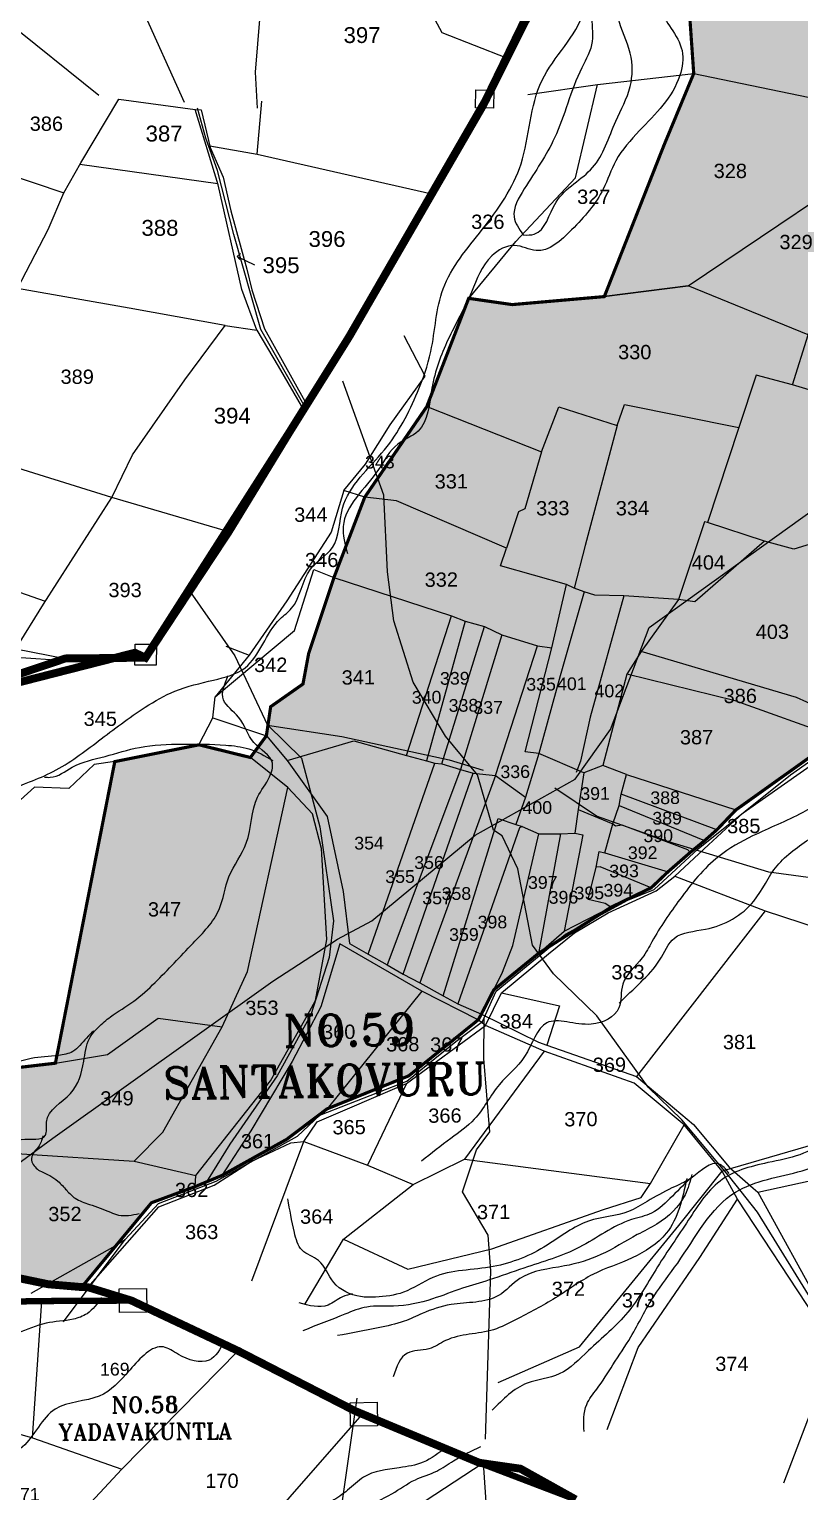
# Model space of a CAD drawing. Header units: inches. Extents: x 200003 to 248779, y 1594258 to 1607376.
# Drawn here: x 211260 to 212231, y 1603128 to 1604971 of the extents above; entities that cross this region are included whole.
import ezdxf
from ezdxf.enums import TextEntityAlignment as Align

# ---------------------------------------------------------------- set-up
doc = ezdxf.new("R2010")
doc.units = ezdxf.units.IN
doc.header["$LTSCALE"] = 15
doc.header["$MEASUREMENT"] = 0
doc.linetypes.add('DASHED2', pattern=[0.375, 0.25, -0.125])
for name, color, linetype in [('BOUNDRY STONES', 240, 'Continuous'), ('PLOT', 7, 'Continuous'), ('PLOT NO', 7, 'Continuous'), ('PLOTS', 7, 'Continuous'), ('PLOTS NO', 7, 'Continuous'), ('ROAD', 1, 'Continuous'), ('ROADS', 1, 'Continuous'), ('STREAM', 4, 'Continuous'), ('TEXT', 1, 'Continuous'), ('text2', 7, 'Continuous'), ('VILLAGE BOUNDRY', 5, 'Continuous'), ('VILLAGE STONES', 240, 'Continuous'), ('WUA-14', 3, 'Continuous')]:
    doc.layers.add(name, color=color, linetype=linetype)
doc.styles.add('section', font='romant.shx', dxfattribs={"height": 2})
doc.styles.get("Standard").update_dxf_attribs({"font": 'arial.ttf'})

msp = doc.modelspace()

# ---------------------------------------------------------------- hatches: boundary and pattern name
at = {"layer": 'PLOTS NO', "true_color": 0xafd9aa}
h = msp.add_hatch(dxfattribs=at)
h.set_pattern_fill('ANSI31', color=9)
h.set_pattern_definition([(45, (0, 0), (-0.088388347648, 0.088388347648), [])])
h.paths.add_polyline_path([(211326.4, 1603385.9), (211284.2, 1603389.5), (211180.2, 1603411.1), (211074.4, 1603425.9), (211006.6, 1603430.3), (210852.6, 1603466.2), (210636.6, 1603478), (210695.3, 1603550.1), (210728.4, 1603659.5), (210960.8, 1603662.4), (211092.8, 1603672), (211162.7, 1603652.8), (211293.3, 1603668.1), (211368.1, 1604048.2), (211474.1, 1604069.4), (211538.9, 1604053.4), (211559, 1604080.7), (211564.4, 1604117.4), (211605.1, 1604146), (211612.3, 1604184.7), (211644.1, 1604280.2), (211682.9, 1604381.5), (211761, 1604495.6), (211813.8, 1604632.1), (211868.6, 1604624.2), (211984.6, 1604634.3), (212059.5, 1604824.5), (212097.2, 1604915.5), (212091.2, 1605001.5), (212026.3, 1605110.4), (212085.5, 1605173.5), (212164.3, 1605252.9), (212209.3, 1605274.7), (212278.5, 1605328.9), (212351.4, 1605410.3), (212388.4, 1605400.9), (212480.3, 1605364.2), (212591.5, 1605298.5), (212625.8, 1605281.3), (212681.3, 1605229.5), (212740.8, 1605173), (212851, 1605097.7), (212891.7, 1605066.2), (212906.7, 1605055.9), (212962.8, 1605027.3), (212993.7, 1604972.1), (212911.3, 1604910.4), (212818.7, 1604848.4), (212729.8, 1604779.2), (212650.7, 1604685.8), (212616.5, 1604636.2), (212570.4, 1604526.3), (212519.2, 1604415.3), (212439.6, 1604249.4), (212419.5, 1604204), (212330.7, 1604118.5), (212304.8, 1604093.6), (212278.2, 1604078.6), (212150.3, 1603987.3), (212126.2, 1603962.1), (212110.9, 1603948.6), (212092.9, 1603933.8), (212064.9, 1603909.4), (212043.8, 1603889.3), (211993, 1603864.6), (211901.6, 1603806.4), (211845.4, 1603760.5), (211829.8, 1603730), (211825.8, 1603722.7), (211738.4, 1603652.2), (211635.4, 1603610.5), (211584.7, 1603572.2), (211502.8, 1603526.5), (211469.3, 1603512.5), (211414.3, 1603492.2)])

# ---------------------------------------------------------------- linework, layer by layer
at = {"layer": 'BOUNDRY STONES', "color": 1}
for points in [[(211823, 1604894.8), (211845.6, 1604894.3), (211845.1, 1604871.8), (211822.5, 1604872.3)], [(211393.6, 1604196.4), (211420.6, 1604196.2), (211420.4, 1604169.7), (211393.5, 1604169.8)]]:
    msp.add_lwpolyline(points, close=True, dxfattribs=at)
at = {"layer": 'PLOT'}
for points in [[(212403.3, 1605200.2), (212164.3, 1605252.9), (212085.5, 1605173.5), (212026.3, 1605110.4), (212091.2, 1605001.5), (212097.2, 1604915.5), (212059.5, 1604824.5), (211984.6, 1604634.3), (212090.3, 1604647.9), (212272.2, 1604770.4), (212290, 1604878.1)], [(212548.7, 1605000), (212528.9, 1604918.9), (212508.9, 1604829.4), (212476.9, 1604659.5), (212414.2, 1604467.2), (212402.2, 1604434.4), (212360, 1604344), (212332.7, 1604337.7), (212303, 1604340.2), (212223.1, 1604315.8), (212186.3, 1604325.9), (212114.4, 1604349.5)], [(212221.7, 1604523.1), (212241.5, 1604586.3), (212287.8, 1604731.4), (212324.8, 1604868), (212333.9, 1604901), (212453.6, 1604948.4), (212473.3, 1605014.4), (212542.1, 1605004.2), (212548.7, 1605000), (212593.2, 1604980.6), (212660.1, 1604971.8), (212769.2, 1604941.7), (212860.6, 1604924.1), (212911.3, 1604910.4)], [(211888.4, 1604889.2), (211975.9, 1604901.5), (212097.2, 1604915.5), (212253.5, 1604883.1), (212290, 1604878.1), (212445.7, 1604846.7), (212508.9, 1604829.4), (212626, 1604807.9), (212729.8, 1604779.2), (212738.3, 1604775.1), (212822, 1604732.5), (213010.2, 1604655.1), (213152.7, 1604595.3), (213163.2, 1604587.4), (213280.8, 1604554.8), (213358.2, 1604530.5)], [(211813.8, 1604632.1), (211873.2, 1604703.9), (211948.4, 1604784.1), (211975.9, 1604901.5)], [(212303.8, 1604498.5), (212317.9, 1604562.7), (212241.5, 1604586.3), (212090.3, 1604647.9), (211984.6, 1604634.3), (211868.6, 1604624.2), (211813.8, 1604632.1), (211761, 1604495.6)], [(212073.5, 1603903.9), (212187.2, 1603860), (212323.3, 1603815.8), (212401.8, 1603968.2), (212454.3, 1604041.7), (212639.1, 1604144.4), (212525.3, 1604166.2), (212440.1, 1604195.2), (212462.2, 1604243.7), (212549.8, 1604408.8), (212593, 1604473.8), (212660.7, 1604576.3), (212629.7, 1604627.3)], [(212303.8, 1604498.5), (212221.7, 1604523.1), (212175.9, 1604535.3), (212154.1, 1604469.3), (212114.4, 1604349.5), (212110.8, 1604350.5), (212077.9, 1604252.6), (212009, 1604257.2), (211972.7, 1604258.1), (211959.1, 1604262.1), (211946.5, 1604266.9), (211936.8, 1604271.3), (211853.8, 1604295), (211861.5, 1604317.4), (211722.9, 1604376.7), (211682.9, 1604381.5), (211656.6, 1604390.1), (211683.9, 1604423), (211714.9, 1604472.8), (211759, 1604534.1), (211732.6, 1604584.8)], [(211682.9, 1604381.5), (211761, 1604495.6), (211905.6, 1604438.5), (211927.5, 1604495.4), (212000.9, 1604472), (212010, 1604498.3), (212154.1, 1604469.3)], [(211905.6, 1604438.5), (211884.6, 1604367), (211876.6, 1604363.1), (211861.5, 1604317.4)], [(211656.6, 1604390.1), (211640.4, 1604337.4), (211584.9, 1604251), (211537.5, 1604182.5), (211494.4, 1604129.7)], [(211682.9, 1604381.5), (211644.1, 1604280.2), (211612.3, 1604184.7), (211605.1, 1604146), (211564.4, 1604117.4), (211559, 1604080.7), (211585.1, 1604049.7), (211635.7, 1603979), (211655.8, 1603884.3), (211663.9, 1603818.9), (211687.1, 1603805.4), (211711.2, 1603792.1), (211731.4, 1603780.2), (211752.1, 1603769.2), (211781.7, 1603752.9), (211800.3, 1603742.8), (211829.8, 1603730), (211901.8, 1603694.5), (211912.2, 1603690.7), (212025.2, 1603651.5), (212097.1, 1603590.7), (212141.8, 1603536.9), (212172.1, 1603510.4), (212178, 1603505.7), (212260.8, 1603355)], [(212186.3, 1604325.9), (212098.6, 1604249.5), (212077.9, 1604252.6)], [(211474.1, 1604069.4), (211491.7, 1604103.5), (211494.4, 1604129.7), (211594.6, 1604213.3), (211618.8, 1604290.3), (211644.1, 1604280.2), (211792.2, 1604231.9), (211809.4, 1604225.3), (211833.7, 1604218.4), (211855.7, 1604208.1), (211900.6, 1604194.2), (211918.7, 1604191.5), (211936.8, 1604271.3)], [(211959.1, 1604262.1), (211929.2, 1604156.5), (211902.3, 1604058.4), (211884.8, 1604060.7), (211918.7, 1604191.5)], [(212009, 1604257.2), (211966.8, 1604104.3), (211954.7, 1604048.7), (211949, 1604034.4)], [(212077.9, 1604252.6), (212031.2, 1604186.9), (212013.1, 1604158.5), (211982.6, 1604043.3)], [(211735.6, 1604056.1), (211792.2, 1604231.9)], [(211809.4, 1604225.3), (211760.5, 1604049.2)], [(211780, 1604045.6), (211833.7, 1604218.4)], [(211855.7, 1604208.1), (211803.4, 1604038.1)], [(211508, 1604193.8), (211537.5, 1604182.5)], [(211847.7, 1604030.9), (211900.6, 1604194.2)], [(212580.4, 1603999.8), (212556.3, 1604004.8), (212454.3, 1604041.7), (212311.6, 1604090.5), (212304.8, 1604093.6), (212226.5, 1604129.2), (212031.2, 1604186.9)], [(212278.2, 1604078.6), (212149.5, 1604125), (212013.1, 1604158.5)], [(211491.7, 1604103.5), (211559, 1604080.7)], [(211326.4, 1603385.9), (211414.3, 1603492.2), (211469.3, 1603512.5), (211502.8, 1603526.5), (211584.7, 1603572.2), (211635.4, 1603610.5), (211738.4, 1603652.2), (211825.8, 1603722.7), (211829.8, 1603730), (211845.4, 1603760.5), (211901.6, 1603806.3), (211933.9, 1603834.6), (211993, 1603864.6), (212043.8, 1603889.3), (212064.9, 1603909.4), (212092.9, 1603933.8), (212110.9, 1603948.6), (212126.2, 1603962.1), (212150.3, 1603987.3), (212278.2, 1604078.6)], [(211334.7, 1603385.6), (211423.7, 1603487.1), (211493.1, 1603514.4), (211539.9, 1603544), (211589.7, 1603567.9), (211606.2, 1603569.4), (211623.1, 1603594), (211735.5, 1603642.3), (211834.8, 1603715.4), (211855, 1603756.6), (211914.4, 1603805.9), (211947.1, 1603832.4), (211989.6, 1603857.6), (212050.1, 1603885.3), (212073.5, 1603903.9), (212115.6, 1603943.4), (212159.6, 1603983.7), (212311.6, 1604090.5)], [(211469.3, 1603512.5), (211470.2, 1603526.5), (211564.1, 1603645.9), (211610.6, 1603728.8), (211620.8, 1603747.2), (211635.3, 1603824), (211628.6, 1603938.5), (211616.9, 1603982.4), (211585.9, 1604015.6), (211538.9, 1604053.4), (211474.1, 1604069.4), (211368.1, 1604048.2), (211342.1, 1604044.7), (211310.3, 1604014.2), (211266.8, 1604016.2), (211231.7, 1603983.9), (211156, 1603981.5)], [(211585.1, 1604049.7), (211669.3, 1604074.6), (211735.6, 1604056.1), (211760.5, 1604049.2), (211771, 1604046.4), (211780, 1604045.6), (211803.4, 1604038.1), (211819.6, 1604033.5), (211847.7, 1604030.9), (211885.2, 1604003.5), (211873.1, 1603969.1), (211881.2, 1603966.3), (211902.2, 1603957), (211929.4, 1603957.2), (211947.5, 1603957.9), (211957.5, 1603956), (211933.9, 1603834.6)], [(211293.3, 1603668.1), (211368.1, 1604048.2)], [(211687.1, 1603805.4), (211771, 1604046.4)], [(211993, 1603864.6), (211985.6, 1603869.4), (211964.1, 1603874.6), (211974.2, 1603915.1), (211978.2, 1603934.8), (211985.3, 1603933.1), (211995.2, 1603969.8), (212003.3, 1603992.8), (212005.9, 1604007.1), (212012.5, 1604031.8), (211982.6, 1604043.3), (211958.6, 1604033.9), (211902.3, 1604058.4), (211885.2, 1604003.5)], [(211803.4, 1604038.1), (211711.2, 1603792.1)], [(211731.4, 1603780.2), (211819.6, 1604033.5)], [(211847.7, 1604030.9), (211752.1, 1603769.2)], [(211958.6, 1604033.9), (211951.5, 1603988), (211947.5, 1603957.9)], [(212012.5, 1604031.8), (212150.3, 1603987.3)], [(211392.4, 1603544.5), (211428.8, 1603581.3), (211503.3, 1603714.1), (211535.2, 1603783.6), (211585.9, 1604015.6)], [(212126.2, 1603962.1), (212005.9, 1604007.1)], [(211951.5, 1603988), (211995.2, 1603969.8), (211998.6, 1603967.1), (212006.8, 1603968.4), (212089.4, 1603937.5), (212092.9, 1603933.8)], [(212003.3, 1603992.8), (212110.9, 1603948.6)], [(211781.7, 1603752.9), (211851, 1603976.3), (211873.1, 1603969.1), (211881.2, 1603966.3), (211877.7, 1603964.9), (211800.3, 1603742.8)], [(211845.4, 1603760.5), (211856.2, 1603782.7), (211869.3, 1603816.6), (211902.2, 1603957)], [(211929.4, 1603957.2), (211901.6, 1603806.3)], [(211985.3, 1603933.1), (212064.9, 1603909.4)], [(212043.8, 1603889.3), (211979.2, 1603915.4), (211974.2, 1603915.1)], [(212187.2, 1603860), (212025.2, 1603651.5)], [(212417, 1603245.1), (212306.5, 1603291), (212281.3, 1603316.1), (212250.2, 1603348.2), (212152.4, 1603496.8), (212133.2, 1603531.9), (212085.2, 1603590.2), (212022.2, 1603643.1), (211908.9, 1603683.2), (211834.8, 1603715.4), (211825.8, 1603722.7), (211754.7, 1603759), (211651.5, 1603818.5), (211627.7, 1603739), (211591.3, 1603670.4), (211539.3, 1603583), (211502.8, 1603526.5)], [(212323.3, 1603815.8), (212284.8, 1603732.1), (212250.3, 1603673.1), (212251.2, 1603566.6), (212133.2, 1603531.9)], [(211754.7, 1603759), (211635.4, 1603610.5)], [(211855, 1603756.6), (211928.2, 1603740.5), (211912.2, 1603690.7)], [(211092.8, 1603672), (211162.7, 1603652.8), (211293.3, 1603668.1), (211358.8, 1603679.1), (211422.6, 1603724.8), (211503.3, 1603714.1)], [(211908.9, 1603683.2), (211808.6, 1603547.2)], [(212178, 1603505.7), (212298.7, 1603532), (212360, 1603670.3), (212395.3, 1603672.5)], [(211735.5, 1603642.3), (211686.5, 1603539.4)], [(211607.8, 1603364.6), (211656.2, 1603446.1), (211744, 1603515.4), (211808.6, 1603547.2), (212042.9, 1603516.4), (212085.2, 1603590.2)], [(210795.1, 1603518.7), (210829.6, 1603497.1), (211083.6, 1603527.4), (211142.5, 1603564.3), (211251.1, 1603553.8), (211392.4, 1603544.5), (211470.2, 1603526.5)], [(211540.7, 1603393.7), (211606.2, 1603569.4)], [(211606.2, 1603569.4), (211686.5, 1603539.4), (211744, 1603515.4)], [(211851, 1603265.6), (211953.3, 1603310.5), (212078.6, 1603463.4), (212133.2, 1603531.9)], [(211656.2, 1603446.1), (211737.3, 1603408.7), (211843.1, 1603434), (211983.7, 1603483.9), (212030.9, 1603498.8), (212042.9, 1603516.4)], [(211988.3, 1603206.4), (212027.1, 1603309.6), (212104.7, 1603423), (212152.4, 1603496.8)], [(211264.6, 1603195.9), (211276.4, 1603368.3)], [(211376.9, 1603156.4), (211523.6, 1603305.4)], [(212281.3, 1603316.1), (212243.7, 1603226.8), (212210.4, 1603138.9)], [(211172.3, 1603215.5), (211188.8, 1603210.6), (211197.2, 1603215.3), (211264.6, 1603195.9), (211376.9, 1603156.4)], [(211401.4, 1602794.5), (211451.1, 1602910.8), (211498.5, 1603017.8), (211679.7, 1603225.2)], [(211376.9, 1603156.4), (211288.5, 1603061), (211253, 1603032.8)], [(211658.5, 1602939.2), (211642.3, 1602964.4), (211629, 1602996.3), (211720, 1603031), (211729.9, 1603062.5), (211734.8, 1603100.4), (211832.1, 1603164.3), (211836.2, 1603102.5), (211844, 1603050), (211864.5, 1602972.3)]]:
    msp.add_lwpolyline(points, dxfattribs=at)
at = {"layer": 'PLOT NO'}
msp.add_lwpolyline([(212000.9, 1604472), (211960.6, 1604320.6), (211946.5, 1604266.9)], dxfattribs=at)
at = {"layer": 'PLOTS'}
for points in [[(211846.3, 1605251.6), (211716, 1605086.6), (211553.1, 1605019.7), (211544.7, 1604917.1), (211547.2, 1604871.6)], [(211861.9, 1604935), (211780.6, 1604966.8), (211716, 1605086.6)], [(211172.4, 1604882.8), (211171.8, 1604982.9), (211230.2, 1604983.3), (211347.8, 1604888.3)], [(210883.7, 1604350.2), (210905.6, 1604380), (210931.9, 1604446.9), (210953, 1604503.5), (210977, 1604578.6), (210988.2, 1604575), (211001.1, 1604627.3), (211026.9, 1604717.7), (210982, 1604843.3), (211036, 1604891.8), (211173.3, 1604889.6), (211206.5, 1604876.7), (211227.8, 1604790.6), (211303.8, 1604764.9)], [(211507, 1604597.7), (211386.2, 1604619.8), (211245.5, 1604644.7), (211284.2, 1604719), (211303.8, 1604764.9), (211325.2, 1604803.1), (211373, 1604883.2), (211469.4, 1604870.1)], [(211547.6, 1604813.8), (211553.3, 1604880.6)], [(211547.1, 1604591.8), (211527.9, 1604643.3), (211498.4, 1604775.2), (211469.4, 1604870.1)], [(211469.4, 1604870.1), (211477, 1604869.6), (211488.4, 1604822.1), (211504.4, 1604784.7), (211514.1, 1604742.2), (211534.2, 1604668.9), (211540.8, 1604642.8), (211556.8, 1604593.6), (211579.1, 1604553.6), (211607.3, 1604502.7), (211609.4, 1604497.5)], [(211487.9, 1604824.2), (211547.6, 1604813.8), (211767.5, 1604763.9)], [(211324.1, 1604801.2), (211497.9, 1604777)], [(211511.6, 1604338), (211364.2, 1604381.2), (211121.9, 1604456.5), (211169.7, 1604592.4), (211229.5, 1604645.5), (211245.5, 1604644.7)], [(211243.4, 1604190.4), (211278.2, 1604246.8), (211364.2, 1604381.2), (211390.5, 1604434.8), (211456.5, 1604529.2), (211507, 1604597.7), (211547.1, 1604591.8), (211573.9, 1604546.8), (211605.7, 1604491.5)], [(210349.9, 1604505.2), (210451.6, 1604439.2), (210577.6, 1604382.6), (210671.4, 1604346.1), (210797.7, 1604294.6), (210866.5, 1604265.8), (210878.6, 1604258.3), (210903.8, 1604253.3), (210923.2, 1604252.2), (211027.6, 1604236.6), (211157.2, 1604190.4), (211243.4, 1604190.4), (211305.8, 1604178.2)], [(210982, 1604355.2), (211280.5, 1604250.4)]]:
    msp.add_lwpolyline(points, dxfattribs=at)
at = {"layer": 'PLOTS NO'}
for points in [[(211525.5, 1604681), (211522.1, 1604685), (211526.5, 1604688.8)], [(211522.1, 1604685), (211543.9, 1604674.5)]]:
    msp.add_lwpolyline(points, dxfattribs=at)
at = {"layer": 'ROAD', "color": 30}
for points in [[(211303.5, 1603342.1), (211381.2, 1603446), (211423, 1603491.1), (211495.7, 1603519.5), (211598.2, 1603576.2), (211626.4, 1603602.8), (211735.8, 1603645.3), (211797.4, 1603695.5), (211831, 1603720.7), (211848.2, 1603759), (211935.6, 1603830.7), (212014.3, 1603873.7), (212047.3, 1603886.9), (212102.8, 1603938.2), (212219, 1604031.6), (212299, 1604087.8), (212370.8, 1604152.6), (212419.9, 1604197.8), (212494.5, 1604352.8), (212609.7, 1604594.5), (212646.1, 1604672.7), (212718.7, 1604761.2), (212733.5, 1604775.2)], [(212472.6, 1603233.9), (212352.4, 1603274.7), (212303, 1603301), (212247.4, 1603367.3), (212177.4, 1603480.3), (212142.6, 1603524.6), (212082.3, 1603596.6), (212039.8, 1603637.7), (211975.3, 1603727.8), (211920.5, 1603780.6), (211894.1, 1603816.8), (211875.7, 1603913), (211855.9, 1603954.5), (211844.9, 1603961.9), (211824.9, 1604031.4), (211784.5, 1604080.2), (211743.8, 1604148.2), (211719.6, 1604225.7), (211711.7, 1604287.4), (211706.9, 1604384.2), (211655.3, 1604527.8)], [(211032.4, 1603384.7), (211289.9, 1603573.5), (211567.1, 1603771.6), (211648.7, 1603824.6), (211691.9, 1603847.5), (211822, 1603955.6), (211947.8, 1604026.1), (211992.4, 1604088.7), (212040.9, 1604217.2), (212248.2, 1604365.9)], [(211460.2, 1604266.3), (211519.3, 1604181.7), (211560.6, 1604094), (211654, 1604080), (211789.2, 1604050.3), (211832.2, 1604037.5)], [(211561, 1604094), (211603.3, 1604052.5), (211626.4, 1603965.8), (211643.4, 1603847.5), (211638.1, 1603801.2), (211615.2, 1603729.1), (211572.4, 1603652.2), (211513.1, 1603565.9), (211480.3, 1603513.1)], [(212501.7, 1603841.8), (212349.9, 1603887.3), (212191.9, 1603908.9), (212065.9, 1603947.2), (211974.8, 1603979.4), (211922.2, 1604014.8)], [(211834.8, 1603194.2), (211841.5, 1603406.6), (211838.3, 1603451.3), (211805.8, 1603505.8), (211823.6, 1603559.1), (211840.6, 1603581.5), (211833, 1603674.2), (211833.1, 1603723.9)], [(211262.9, 1603378.3), (211365.7, 1603436.1), (211381.2, 1603446)]]:
    msp.add_lwpolyline(points, dxfattribs=at)
at = {"layer": 'ROAD'}
msp.add_lwpolyline([(209636.5, 1602509.5), (209768.2, 1602533), (209917.1, 1602599.2), (210069.5, 1602638.2), (210167.5, 1602670.7), (210233.7, 1602702.1), (210401.6, 1602751.7), (210554.3, 1602769.1), (210649.2, 1602793.9), (210774.8, 1602843.3), (210861.8, 1602843.3), (211032.7, 1602882.6), (211168.4, 1602897.2), (211415.8, 1602895.8), (211538.2, 1602902), (211630.6, 1602929.1), (211624.7, 1602980.2), (211651.4, 1603092.8), (211673.4, 1603246)], dxfattribs=at)
at = {"layer": 'ROADS', "color": 1}
for points in [[(211378.7, 1605075.7), (211401.2, 1604999.7), (211455.3, 1604879.2)], [(211607.7, 1604494.8), (211552.2, 1604592.8), (211517.9, 1604712.7), (211497.5, 1604793.2), (211482.8, 1604833.9), (211472.2, 1604871.8)]]:
    msp.add_lwpolyline(points, dxfattribs=at)
at = {"layer": 'ROADS'}
msp.add_lwpolyline([(210314, 1604520.5), (210377.4, 1604481.7), (210452.5, 1604434.2), (210539.5, 1604396.8), (210636.8, 1604356.5), (210710.9, 1604325.7), (210812, 1604285.9), (210880.2, 1604254.3), (210992.7, 1604235.9), (211030.1, 1604232.5), (211159.6, 1604187.1), (211249.7, 1604179.5), (211299.8, 1604176.1)], dxfattribs=at)
at = {"layer": 'STREAM'}
for points in [[(211154.9, 1603983.6), (211181, 1603986.3), (211211.6, 1604001.7), (211260.8, 1604022.6), (211290.7, 1604035.8), (211347.5, 1604074.2), (211406.4, 1604116.7), (211443.9, 1604137), (211492.6, 1604150.9), (211532.1, 1604166.4), (211576.3, 1604228.1), (211590.8, 1604241.4), (211614.5, 1604290.7), (211642.1, 1604317.9), (211655, 1604367.7), (211707.8, 1604441.3), (211749.4, 1604513.9), (211766.1, 1604565.1), (211781.6, 1604644.2), (211830.8, 1604718.7), (211879.7, 1604801.6), (211906.2, 1604906.9), (211958.9, 1604993.5), (211964.5, 1605022.8), (211984.1, 1605100.2), (212020.1, 1605146.2), (212060.2, 1605181.3), (212084.2, 1605213.8), (212094.3, 1605238.1)], [(212117.7, 1605234.3), (212107.2, 1605206.4), (212072, 1605175.1), (212049.4, 1605137.2), (212025.3, 1605115.5), (212016.6, 1605082.2), (212043, 1605041.8), (212054.6, 1604997), (212068.8, 1604972.4), (212082.5, 1604944.3), (212079.6, 1604912.8), (212029, 1604843.5), (211999.2, 1604805.5), (211983.3, 1604769.9), (211943.4, 1604718.4), (211898.6, 1604692.3), (211871.6, 1604698.8), (211842.9, 1604685.6), (211817.3, 1604640), (211787.7, 1604579.7), (211767.5, 1604518.7), (211750, 1604464.7), (211724.5, 1604448.3), (211700.1, 1604416.2), (211655.7, 1604344.6), (211661, 1604310.5)], [(211882.5, 1604712), (211896.4, 1604713), (211923.9, 1604753.2), (211969.8, 1604796.8), (211999, 1604855.4), (212017.1, 1604898.9), (212017.2, 1604941.2), (212002.4, 1604985.5), (211999.8, 1605036.2), (211997.7, 1605063.6), (212009.2, 1605088.4), (212023, 1605103.4)], [(212001.1, 1605032.2), (211969.6, 1604988.8), (211969.4, 1604956), (211956.2, 1604922.7), (211921.9, 1604834.2), (211883.8, 1604770), (211871, 1604734.9), (211882.5, 1604712)], [(211959.2, 1603203.8), (211962.4, 1603238), (211975.1, 1603257.3), (211995.5, 1603288.1), (212018, 1603323.2), (212046.8, 1603374), (212077, 1603416.2), (212149.8, 1603505.5), (212233.6, 1603532.5), (212292.5, 1603557.9), (212308.8, 1603571.6), (212312.8, 1603607.9), (212323.3, 1603620.8), (212327.6, 1603620.9), (212329.6, 1603638.7), (212332.9, 1603668.6), (212358.9, 1603708), (212409.5, 1603815.8), (212441, 1603885.1), (212470.6, 1603921.6), (212530.8, 1603967), (212567.4, 1604018.6), (212617.5, 1604071), (212657.1, 1604102.6), (212684, 1604128.5), (212695.5, 1604129.8), (212676.7, 1604163.8), (212668.6, 1604197.9), (212694.2, 1604200.2), (212729.2, 1604188.4), (212817.5, 1604194.2), (212849.5, 1604196.6), (212883, 1604196.8), (212931.4, 1604206.5), (212971.8, 1604229.6), (213007.3, 1604247), (213080.8, 1604309.6), (213112.6, 1604342.6), (213140.9, 1604367), (213163.6, 1604380.7), (213192.7, 1604398.1), (213224.6, 1604412.6), (213260.1, 1604452.4), (213291.7, 1604499), (213332.8, 1604529.2), (213388, 1604566.7), (213455.4, 1604602.9), (213494.4, 1604630.2), (213549.5, 1604707.3), (213639.3, 1604793.5), (213678.3, 1604810.9), (213731.1, 1604805.7), (213773.1, 1604805.3), (213836.7, 1604788.8), (213883.7, 1604783.5), (213907.3, 1604783), (213956.2, 1604804), (213997.3, 1604835.7), (214042.5, 1604875.9), (214056, 1604891.7), (214071.6, 1604898.3), (214102.4, 1604880.7), (214143.1, 1604861.9), (214187.6, 1604829.5), (214206.4, 1604834.2), (214282.5, 1604849.1), (214353.7, 1604862.5), (214407, 1604868.6), (214445.5, 1604871.8), (214475, 1604915.5), (214518.2, 1604950), (214563.9, 1604938.3), (214603.1, 1604936.5), (214634.5, 1604928.9), (214673.4, 1604878), (214694.6, 1604835.9), (214712.7, 1604796.2), (214740.1, 1604764.4), (214755.9, 1604741), (214755.6, 1604697.6), (214755.2, 1604656.3)], [(213599.1, 1604884.1), (213571, 1604841.1), (213535.1, 1604787.4), (213515.4, 1604761.6), (213458.9, 1604704.2), (213411.5, 1604656.8), (213382, 1604612.4), (213329.5, 1604577.5), (213301.9, 1604550.2), (213267.3, 1604520), (213226.2, 1604489.1), (213192.9, 1604470.3), (213159.8, 1604425.1), (213135.1, 1604398.6), (213103.9, 1604373.4), (213047.4, 1604316), (213015, 1604271.6), (212979.4, 1604261.1), (212938.2, 1604238.7), (212882.8, 1604222.5), (212805.9, 1604221.2), (212745.3, 1604219.2), (212685.4, 1604229.4), (212665.4, 1604236.3), (212637.6, 1604235.4), (212620, 1604207.5), (212631.7, 1604179.8), (212649.7, 1604149.4), (212653.2, 1604137.7), (212582.3, 1604102.2), (212512.2, 1604051.7), (212476.7, 1604031.5), (212463.4, 1604010.8), (212436, 1603960.7), (212415, 1603920.7), (212381.9, 1603861.6), (212368.5, 1603843.7), (212338.2, 1603799.3), (212333.5, 1603771.5), (212315.3, 1603733.6), (212283.7, 1603671.4), (212264.2, 1603618.6), (212258.2, 1603573), (212190.7, 1603542.8), (212130.3, 1603519.5), (212088, 1603466.5), (212049.3, 1603407.8), (212014.1, 1603354.1), (211964.7, 1603306), (211927.9, 1603276.5), (211887.4, 1603264.7), (211843.5, 1603230.9)], [(210972.6, 1603453), (210988.4, 1603440.3), (211001.7, 1603441.3), (211043, 1603464.7), (211106, 1603489.2), (211138, 1603516.6), (211172, 1603530.3), (211214.7, 1603549), (211250.4, 1603571.9), (211280.8, 1603577.2), (211282.1, 1603593.8), (211312.3, 1603629.8), (211329, 1603670.5), (211336.1, 1603699.1), (211347.5, 1603713.5), (211362.6, 1603726.5), (211391.9, 1603746.1), (211418.9, 1603769.8), (211466.6, 1603819.3), (211499.4, 1603861.9), (211511.9, 1603903), (211533.7, 1603945.6), (211548, 1604003.6), (211563, 1604029), (211566.6, 1604046.1), (211543.3, 1604072.2), (211524.1, 1604104.2), (211505, 1604126.2), (211510.8, 1604156.6)], [(211279.5, 1604028.8), (211286.9, 1604028.4), (211314.5, 1604041.1), (211355.8, 1604054.8), (211399.1, 1604066.2), (211453, 1604070.3), (211507.8, 1604069), (211536.9, 1604064.2), (211567, 1604049.7)], [(212435.9, 1603956.7), (212429.9, 1603976.3), (212400.2, 1603972.4), (212392.8, 1603989), (212374.4, 1604014.3), (212360.4, 1604037.4), (212328.5, 1604027), (212281.4, 1604009.1), (212234.4, 1603984), (212171.4, 1603954.5), (212128.7, 1603928.7), (212079.7, 1603874.5), (212044.6, 1603821.2), (212032.4, 1603800.8), (212007.8, 1603767.6), (212002.9, 1603737.8), (211968.2, 1603717.2), (211912.2, 1603718.9), (211884.2, 1603676.5), (211852.5, 1603641.4), (211820.9, 1603597.5), (211791.3, 1603573.3), (211754.5, 1603544.7)], [(212003.1, 1603743.9), (212030.5, 1603770.2), (212054.2, 1603798), (212072.9, 1603825.8), (212112, 1603837), (212172.8, 1603872.4), (212202.2, 1603916.9), (212244.8, 1603952.2), (212278, 1603977.9), (212304.7, 1603999.2), (212370.6, 1604029.5)], [(211341.2, 1603708.4), (211332.3, 1603699.7), (211315.2, 1603682.8), (211297.3, 1603678), (211262.7, 1603674), (211209.4, 1603658.3), (211138.2, 1603662.8), (211119.1, 1603671.3), (211068.8, 1603668.3)], [(211277.4, 1603576.4), (211272, 1603562.5), (211265.1, 1603554.1), (211263.4, 1603545.8), (211272.2, 1603533.4), (211286.1, 1603526.6), (211296.4, 1603519.4), (211307.5, 1603507.9), (211318.2, 1603497.9), (211336.3, 1603490.2), (211362.7, 1603480.3), (211372.8, 1603476.7), (211398.7, 1603478.7)], [(212141.9, 1603529), (212128.6, 1603541.3), (212095.2, 1603524.2), (212069.7, 1603510.8), (212038.4, 1603493.8), (212015.1, 1603481.2), (211964.8, 1603469.1), (211912.5, 1603438.7), (211844.7, 1603411.8), (211768.7, 1603398), (211731.5, 1603379.4), (211696.5, 1603373.3), (211677.5, 1603373.9), (211643.8, 1603391.8), (211624.5, 1603419.4), (211604, 1603432.4), (211594.3, 1603454.9), (211585.9, 1603497.2)], [(212095.6, 1603525.6), (212070.3, 1603500.6), (212044.2, 1603479.2), (212018.7, 1603470.9), (211953.2, 1603436.1), (211883.3, 1603409.9), (211839.6, 1603394.9), (211806, 1603384.4), (211768.1, 1603371), (211719.3, 1603361.8), (211685.7, 1603360.8), (211658, 1603351.8), (211604.8, 1603330.9)], [(212094.9, 1603527.8), (212086.3, 1603502.2), (212050.9, 1603465.4), (212026.1, 1603452), (211980.3, 1603426.8), (211934.4, 1603412.5), (211878.3, 1603396.7), (211851.4, 1603375.3), (211791.6, 1603363.9), (211755.2, 1603352.6), (211732.6, 1603342.9), (211699.8, 1603334.6), (211648.7, 1603324.7)], [(212088.4, 1603522.6), (212062.6, 1603453.8), (212019.8, 1603422.8), (211970.3, 1603401.9), (211923, 1603372.3), (211872.9, 1603344.8), (211845.2, 1603332.2), (211784.7, 1603318.5), (211763.6, 1603308.1), (211736.6, 1603302.8), (211718.6, 1603272.7)], [(211667.3, 1603377.4), (211654.9, 1603373.7), (211636.7, 1603363.3), (211600.1, 1603365.9)], [(211351.4, 1603372.9), (211333.3, 1603352.4), (211315.9, 1603345.5), (211281.6, 1603340.3), (211245.1, 1603328.1), (211182.8, 1603319), (211156.4, 1603312.8), (211144.8, 1603305.6), (211108.6, 1603304.3)], [(211506.5, 1603317.9), (211486.8, 1603293.9), (211448.2, 1603301.1), (211429.5, 1603310.4), (211387.3, 1603281.7), (211348.5, 1603248.5), (211293.1, 1603232.2), (211251.9, 1603184.5), (211204.3, 1603161.1), (211142.2, 1603142.8), (211062.3, 1603162), (211039.7, 1603156.9), (211013.2, 1603172.4), (210991.2, 1603157.1), (210957.7, 1603146.7), (210926.6, 1603146), (210912.9, 1603129.8), (210882.2, 1603118.9), (210873.4, 1603118.4), (210856.6, 1603108.1), (210830.7, 1603103.4), (210804.7, 1603104.8), (210773.2, 1603100)], [(211785.5, 1603184), (211756.6, 1603165.2), (211726.4, 1603158.2), (211681.3, 1603146.3), (211661.3, 1603129.9), (211641.3, 1603116), (211605.9, 1603095.8), (211552.6, 1603041), (211520, 1602987.6), (211501.6, 1602943.9), (211468.4, 1602893.5), (211447.3, 1602874.2), (211401.6, 1602867), (211361.1, 1602866.4), (211272.9, 1602855.3), (211212.3, 1602851.4), (211136.8, 1602848), (211036.5, 1602828.1), (210965.8, 1602819.9), (210927, 1602790.2), (210885.6, 1602774.2), (210803.4, 1602757.4), (210757.5, 1602736.7), (210665.6, 1602711.2), (210631.8, 1602703.6), (210555.8, 1602697.9), (210511.2, 1602690.6), (210441.7, 1602682.9), (210386.5, 1602676.4), (210350.2, 1602684.4), (210308.6, 1602726.7), (210208.3, 1602747.1), (210144.2, 1602767.2), (210127.8, 1602776.4), (210101.1, 1602782.7), (210086.1, 1602827.3)], [(210502.4, 1602438.4), (210518.9, 1602447.3), (210554.7, 1602480.3), (210588.1, 1602494.7), (210615.3, 1602518.9), (210720.8, 1602590.7), (210768.6, 1602626.4), (210812.2, 1602657.8), (210840.7, 1602690.2), (210881.1, 1602740.3), (210931.9, 1602778.5), (210969.8, 1602785), (211002.1, 1602810.3), (211039.5, 1602815.6), (211152.9, 1602841.1), (211240.6, 1602833.9), (211305.1, 1602840.3), (211387.2, 1602843.3), (211443.3, 1602851.3), (211492.5, 1602876.2), (211511.8, 1602915.7), (211596, 1603003.8), (211625.1, 1603060.2), (211646.9, 1603087.6), (211716.9, 1603125.3), (211746.6, 1603143.1), (211773.5, 1603154.1), (211794.6, 1603167), (211829.1, 1603184.8)]]:
    msp.add_spline(points, degree=3, dxfattribs=at)
at = {"layer": 'VILLAGE BOUNDRY', "linetype": 'DASHED2', "ltscale": 8}
for points, const_width in [([(211119.9, 1604115.5), (211393.4, 1604185.4), (211406.8, 1604179.2), (211587.8, 1604463), (211607.7, 1604494.8), (211663.9, 1604584.8), (211835.2, 1604881.7), (211942, 1605101.4)], 10), ([(211887.9, 1604986.8), (211858.6, 1604928.5), (211832, 1604875.4), (211789.9, 1604802.6), (211662.5, 1604582.5), (211587.8, 1604463), (211511.6, 1604338), (211406.8, 1604179.2), (211305.8, 1604178.2), (211119.9, 1604115.5), (211100.9, 1604071.3), (211036.4, 1603966.8), (211002.1, 1603827.3), (210959, 1603655.1), (210728.4, 1603659.5), (210695.3, 1603550.1), (210636.6, 1603478), (210427.9, 1603516.1), (210239, 1603555.7)], 10), ([(210248.4, 1603639.7), (210235.9, 1603550.2), (210436.7, 1603512.4), (210591, 1603487.5), (210654.6, 1603474.3), (210885.5, 1603412.2), (211117.9, 1603371.8), (211143.1, 1603366.4), (211184.3, 1603368.8), (211190.4, 1603366.8), (211276.4, 1603368.3), (211389.1, 1603368.9), (211523.6, 1603305.4), (211679.7, 1603225.2), (211827.4, 1603164.4), (211948.5, 1603118.2)], 8), ([(211948.5, 1603118.2), (211878.9, 1603157), (211827.4, 1603164.4), (211671, 1603229.6), (211523.6, 1603305.4), (211389.1, 1603368.9), (211334.7, 1603385.6), (211326.4, 1603385.9), (211284.2, 1603389.5), (211180.2, 1603411.1)], 10)]:
    msp.add_lwpolyline(points, dxfattribs=dict(at, const_width=const_width))
at = {"layer": 'VILLAGE STONES'}
for points in [[(211373.7, 1603383.6), (211407.9, 1603384.1), (211408.3, 1603354.3), (211374.1, 1603353.9)], [(211664.4, 1603240.2), (211698.6, 1603240.7), (211699, 1603211), (211664.8, 1603210.5)]]:
    msp.add_lwpolyline(points, close=True, dxfattribs=at)
at = {"layer": 'WUA-14', "color": 17, "const_width": 4}
for points in [[(211162.7, 1603652.8), (211293.3, 1603668.1), (211368.1, 1604048.2), (211474.1, 1604069.4), (211538.9, 1604053.4), (211559, 1604080.7), (211564.4, 1604117.4), (211605.1, 1604146), (211612.3, 1604184.7), (211644.1, 1604280.2), (211682.9, 1604381.5), (211761, 1604495.6), (211813.8, 1604632.1), (211868.6, 1604624.2), (211984.6, 1604634.3), (212059.5, 1604824.5), (212097.2, 1604915.5), (212091.2, 1605001.5)], [(212278.2, 1604078.6), (212150.3, 1603987.3), (212126.2, 1603962.1), (212110.9, 1603948.6), (212092.9, 1603933.8), (212064.9, 1603909.4), (212043.8, 1603889.3), (211993, 1603864.6), (211901.6, 1603806.4), (211845.4, 1603760.5), (211829.8, 1603730), (211825.8, 1603722.7), (211738.4, 1603652.2), (211635.4, 1603610.5), (211584.7, 1603572.2), (211502.8, 1603526.5), (211469.3, 1603512.5), (211414.3, 1603492.2), (211326.4, 1603385.9)], [(211326.4, 1603385.9), (211284.2, 1603389.5), (211180.2, 1603411.1)]]:
    msp.add_lwpolyline(points, dxfattribs=at)
at = {"layer": 'WUA-14', "const_width": 3}
for points in [[(211162.7, 1603652.8), (211293.3, 1603668.1), (211368.1, 1604048.2), (211474.1, 1604069.4), (211538.9, 1604053.4), (211559, 1604080.7), (211564.4, 1604117.4), (211605.1, 1604146), (211612.3, 1604184.7), (211644.1, 1604280.2), (211682.9, 1604381.5), (211761, 1604495.6), (211813.8, 1604632.1), (211868.6, 1604624.2), (211984.6, 1604634.3), (212059.5, 1604824.5), (212097.2, 1604915.5), (212091.2, 1605001.5)], [(212278.2, 1604078.6), (212150.3, 1603987.3), (212126.2, 1603962.1), (212110.9, 1603948.6), (212092.9, 1603933.8), (212064.9, 1603909.4), (212043.8, 1603889.3), (211993, 1603864.6), (211901.6, 1603806.4), (211845.4, 1603760.5), (211829.8, 1603730), (211825.8, 1603722.7), (211738.4, 1603652.2), (211635.4, 1603610.5), (211584.7, 1603572.2), (211502.8, 1603526.5), (211469.3, 1603512.5), (211414.3, 1603492.2), (211326.4, 1603385.9)], [(211326.4, 1603385.9), (211284.2, 1603389.5), (211180.2, 1603411.1)]]:
    msp.add_lwpolyline(points, dxfattribs=at)

# ---------------------------------------------------------------- texts
at = {"layer": 'PLOT NO'}
for s, height, rotation, p in [('343', 16, 0.486, (211701.9, 1604425.7)), ('331', 18, 0.486, (211791.9, 1604401.4)), ('333', 18, 0.486, (211919.7, 1604367.6)), ('334', 18, 0.486, (212020, 1604367.7)), ('344', 18, 0.486, (211615, 1604359.5)), ('346', 18, 0.486, (211628.7, 1604302.3)), ('404', 18, 0.486, (212115.7, 1604299.2)), ('332', 18, 0.486, (211779.3, 1604277.6)), ('403', 18, 0.486, (212196.2, 1604211.8)), ('342', 18, 0.486, (211564.5, 1604170.2)), ('341', 18, 0.486, (211674.8, 1604154.4)), ('339', 16, 0.486, (211796.3, 1604153.2)), ('335', 16, 0.486, (211904.9, 1604145.7)), ('401', 16, 0.486, (211943.7, 1604146.3)), ('340', 16, 0.486, (211760.8, 1604129.3)), ('402', 16, 0.486, (211990.9, 1604137.2)), ('386', 18, 0.486, (212155.8, 1604131)), ('338', 16, 0.486, (211807.2, 1604119.1)), ('337', 16, 0.486, (211838.3, 1604116.4)), ('387', 18, 0.486, (212100.8, 1604079)), ('336', 16, 0.486, (211872.4, 1604035.5)), ('391', 16, 0.486, (211973, 1604008)), ('388', 16, 0.486, (212061.2, 1604002.7)), ('400', 16, 0.486, (211900.2, 1603990.3)), ('389', 16, 0.486, (212063.7, 1603976.9)), ('385', 18, 0.486, (212160.2, 1603967)), ('354', 16, 0.486, (211688.3, 1603945.5)), ('390', 16, 0.486, (212052.5, 1603954.8)), ('392', 16, 0.486, (212032.9, 1603933.4)), ('356', 16, 0.486, (211763.8, 1603921)), ('393', 16, 0.486, (212009.5, 1603910.4)), ('355', 16, 0.486, (211727.4, 1603903.3)), ('397', 16, 0.486, (211907.1, 1603895.9)), ('394', 16, 0.486, (212002.2, 1603886.1)), ('357', 16, 0.486, (211774, 1603876.4)), ('358', 16, 0.486, (211798.3, 1603881.9)), ('396', 16, 0.486, (211933.1, 1603877.2)), ('395', 16, 0.486, (211965.7, 1603882.7)), ('347', 18, 0.486, (211430.8, 1603862.1)), ('359', 16, 0.486, (211807.8, 1603830.3)), ('398', 16, 0.486, (211843.7, 1603846)), ('383', 18, 0.486, (212014.4, 1603782.8)), ('353', 18, 0.486, (211553.4, 1603737.9)), ('384', 18, 0.486, (211873.6, 1603720.9)), ('360', 18, 0.486, (211650.1, 1603707.6)), ('368', 18, 0.486, (211730.7, 1603692)), ('367', 18, 0.486, (211786.2, 1603691.7)), ('381', 18, 0.486, (212154.9, 1603694.8)), ('369', 18, 0.486, (211991, 1603666.2)), ('349', 18, 0.486, (211370.9, 1603623.8)), ('366', 18, 0.486, (211783.9, 1603602.1)), ('370', 18, 0.486, (211955.1, 1603597.6)), ('365', 18, 0.486, (211663.2, 1603587.5)), ('361', 18, 0.486, (211547.9, 1603569.8)), ('362', 18, 0.486, (211464.9, 1603508.4)), ('371', 18, 0.486, (211845.2, 1603480.6)), ('352', 18, 0.486, (211305.3, 1603478.1)), ('364', 18, 0.486, (211622.4, 1603474.8)), ('363', 18, 0.486, (211477.5, 1603455.3)), ('372', 18, 0.486, (211939.4, 1603383.8)), ('373', 18, 0.486, (212027.7, 1603369.4)), ('169', 15.98, 0.8273, (211368.1, 1603282.4)), ('171', 15.98, 0.8273, (211254.9, 1603124.6))]:
    msp.add_text(s, height=height, rotation=rotation, dxfattribs=at).set_placement(p, align=Align.MIDDLE_CENTER)
at = {"layer": 'PLOTS NO'}
for s, height, p in [('397', 20, (211656.2, 1604953.9)), ('386', 18, (211261, 1604843.2)), ('387', 20, (211406.9, 1604829.8)), ('388', 20, (211401.7, 1604710.9)), ('396', 20, (211612.1, 1604696.9)), ('395', 20, (211554.2, 1604663.9)), ('389', 18, (211299.8, 1604524.3)), ('394', 20, (211492.7, 1604474.2)), ('393', 18, (211360.1, 1604255.5))]:
    msp.add_text(s, height=height, dxfattribs=at).set_placement(p)
for s, p in [('328', (212143.3, 1604792.7)), ('327', (211971.3, 1604760.1)), ('326', (211837.9, 1604728.6)), ('329', (212226.1, 1604703.1)), ('330', (212022.9, 1604564.4)), ('345', (211349.8, 1604102.2)), ('374', (212145.3, 1603289.2)), ('170', (211503.1, 1603141.8))]:
    msp.add_text(s, height=18, dxfattribs=at).set_placement(p, align=Align.MIDDLE_CENTER)
at = {"layer": 'TEXT', "insert": (211284.6, 1603246.7), "char_height": 20.304, "width": 242.684, "attachment_point": 1, "rotation": 0.486, "style": 'section'}
msp.add_mtext('\\pxqc;NO.58 YADAVAKUNTLA', dxfattribs=at)
at = {"layer": 'text2', "style": 'section'}
for s, height, p in [('NO.59', 39.96, (211580.5, 1603688.6)), ('SANTAKOVURU', 39.961, (211429.5, 1603623))]:
    msp.add_text(s, height=height, rotation=0.8273, dxfattribs=at).set_placement(p)

doc.saveas('drawing.dxf')
